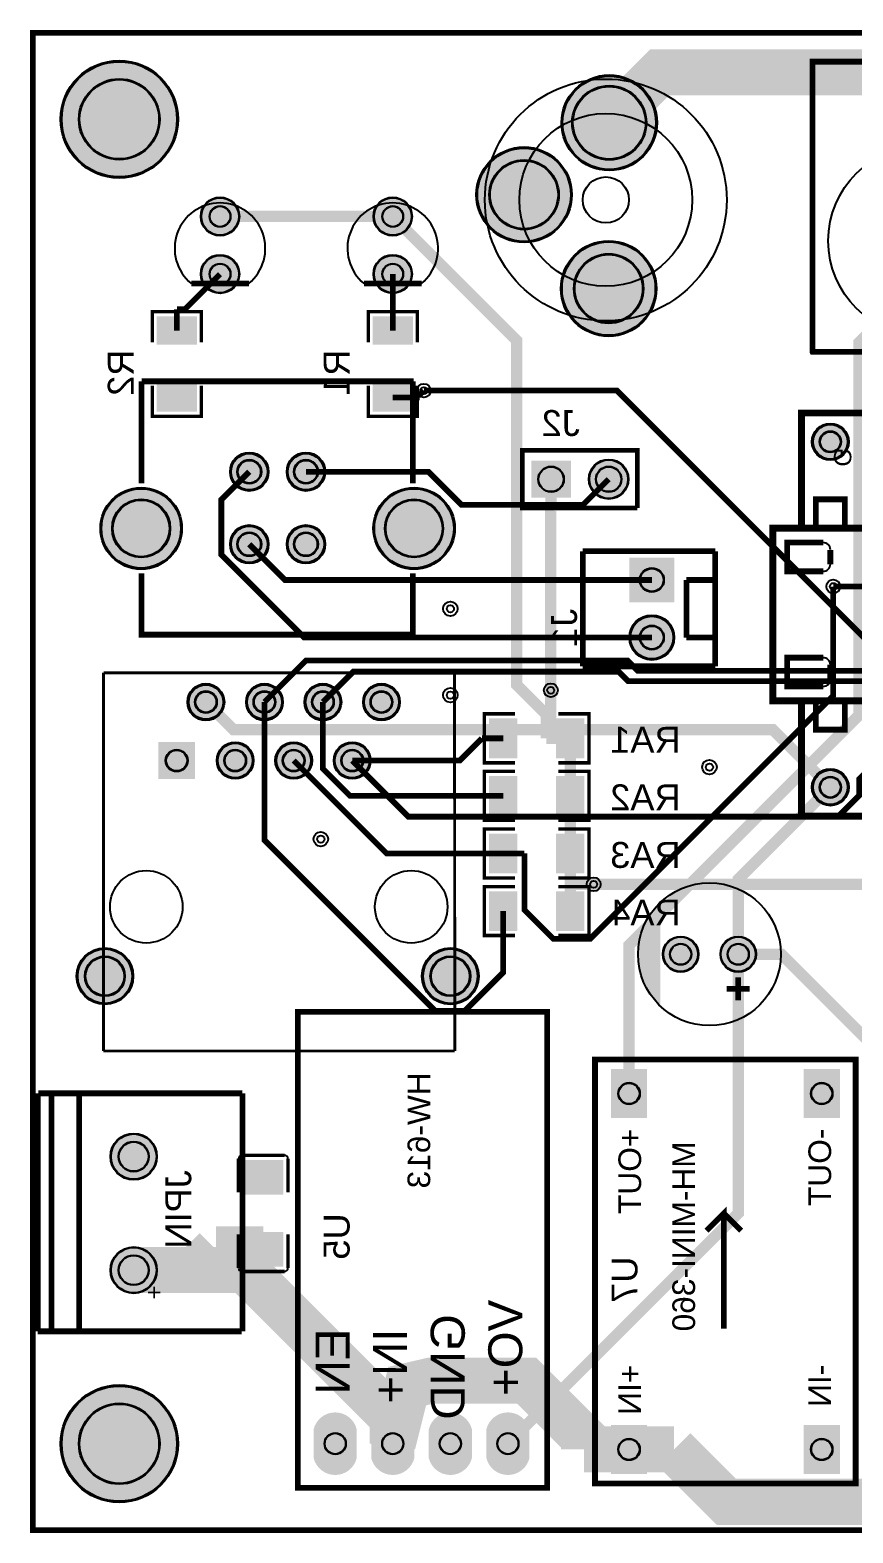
# Model space of a CAD drawing. Extents: x -330 to 3747, y -3055 to -445.
# Drawn here: x -330 to 1099, y -3055 to -445 of the extents above; entities that cross this region are included whole.
import ezdxf

# ---------------------------------------------------------------- set-up
doc = ezdxf.new("R2010")
doc.units = 9
for name, color, linetype, true_color in [('BoardOutline', 7, 'Continuous', 0xff00ff), ('BottomLayer', 7, 'Continuous', 0x0000ff), ('BottomPasterLayer', 7, 'Continuous', 0x800000), ('BottomSilkLayer', 7, 'Continuous', 0x808000), ('BottomSolderLayer', 7, 'Continuous', 0xaa00ff), ('Hole', 7, 'Continuous', 0x222222), ('Multi-Layer', 7, 'Continuous', 0xc0c0c0), ('TopLayer', 7, 'Continuous', 0xff0000), ('TopPasterLayer', 7, 'Continuous', 0x808080), ('TopSilkLayer', 7, 'Continuous', 0xffff00), ('TopSolderLayer', 7, 'Continuous', 0x800080)]:
    doc.layers.add(name, color=color, linetype=linetype, true_color=true_color)
doc.styles.get("Standard").update_dxf_attribs({"font": 'arial.ttf'})

msp = doc.modelspace()

# ---------------------------------------------------------------- hatches: boundary and pattern name
at = {"layer": 'BottomLayer'}
for points in [[(-41.51600000000326, -990.5509999999995), (-108.48399999999674, -990.5509999999995), (-108.48399999999674, -943.0110000000022), (-41.51600000000326, -943.0110000000022)], [(333.48399999999674, -990.5509999999995), (266.51600000000326, -990.5509999999995), (266.51600000000326, -943.0110000000022), (333.48399999999674, -943.0110000000022)], [(-41.51600000000326, -1059.4490000000005), (-108.48399999999674, -1059.4490000000005), (-108.48399999999674, -1106.9889999999978), (-41.51600000000326, -1106.9889999999978)], [(333.48399999999674, -1059.4490000000005), (266.51600000000326, -1059.4490000000005), (266.51600000000326, -1106.9889999999978), (333.48399999999674, -1106.9889999999978)], [(515.5509999999995, -1641.5160000000033), (515.5509999999995, -1708.4839999999967), (468.0109999999986, -1708.4839999999967), (468.0109999999986, -1641.5160000000033)], [(584.4490000000005, -1641.5160000000033), (584.4490000000005, -1708.4839999999967), (631.9890000000014, -1708.4839999999967), (631.9890000000014, -1641.5160000000033)], [(515.5509999999995, -1741.5160000000033), (515.5509999999995, -1808.4839999999967), (468.0109999999986, -1808.4839999999967), (468.0109999999986, -1741.5160000000033)], [(584.4490000000005, -1741.5160000000033), (584.4490000000005, -1808.4839999999967), (631.9890000000014, -1808.4839999999967), (631.9890000000014, -1741.5160000000033)], [(515.5509999999995, -1841.5160000000033), (515.5509999999995, -1908.4839999999967), (468.0109999999986, -1908.4839999999967), (468.0109999999986, -1841.5160000000033)], [(584.4490000000005, -1841.5160000000033), (584.4490000000005, -1908.4839999999967), (631.9890000000014, -1908.4839999999967), (631.9890000000014, -1841.5160000000033)], [(515.5509999999995, -1941.5160000000033), (515.5509999999995, -2008.4839999999967), (468.0109999999986, -2008.4839999999967), (468.0109999999986, -1941.5160000000033)], [(584.4490000000005, -1941.5160000000033), (584.4490000000005, -2008.4839999999967), (631.9890000000014, -2008.4839999999967), (631.9890000000014, -1941.5160000000033)]]:
    msp.add_hatch(color=256, dxfattribs=at).paths.add_polyline_path(points)
at = {"layer": 'BottomPasterLayer'}
for points in [[(-45.45300000000134, -990.5509999999995), (-59.677999999999884, -990.5509999999995), (-63.61499999999796, -986.6140000000014), (-63.61499999999796, -978.3239999999969), (-67.55200000000332, -974.3870000000024), (-82.44799999999668, -974.3870000000024), (-86.38500000000204, -978.3239999999969), (-86.38500000000204, -986.6140000000014), (-90.32200000000012, -990.5509999999995), (-104.54699999999866, -990.5509999999995), (-108.48399999999674, -986.6140000000014), (-108.48399999999674, -946.948000000004), (-104.54699999999866, -943.0110000000022), (-45.45300000000134, -943.0110000000022), (-41.51600000000326, -946.948000000004), (-41.51600000000326, -986.6140000000014)], [(329.54699999999866, -990.5509999999995), (315.3220000000001, -990.5509999999995), (311.38500000000204, -986.6140000000014), (311.38500000000204, -978.3239999999969), (307.4479999999967, -974.3870000000024), (292.5520000000033, -974.3870000000024), (288.61499999999796, -978.3239999999969), (288.61499999999796, -986.6140000000014), (284.6779999999999, -990.5509999999995), (270.45300000000134, -990.5509999999995), (266.51600000000326, -986.6140000000014), (266.51600000000326, -946.948000000004), (270.45300000000134, -943.0110000000022), (329.54699999999866, -943.0110000000022), (333.48399999999674, -946.948000000004), (333.48399999999674, -986.6140000000014)], [(-45.45300000000134, -1059.4490000000005), (-59.677999999999884, -1059.4490000000005), (-63.61499999999796, -1063.3859999999986), (-63.61499999999796, -1071.6760000000031), (-67.55200000000332, -1075.6129999999976), (-82.44799999999668, -1075.6129999999976), (-86.38500000000204, -1071.6760000000031), (-86.38500000000204, -1063.3859999999986), (-90.32200000000012, -1059.4490000000005), (-104.54699999999866, -1059.4490000000005), (-108.48399999999674, -1063.3859999999986), (-108.48399999999674, -1103.051999999996), (-104.54699999999866, -1106.9889999999978), (-45.45300000000134, -1106.9889999999978), (-41.51600000000326, -1103.051999999996), (-41.51600000000326, -1063.3859999999986)], [(329.54699999999866, -1059.4490000000005), (315.3220000000001, -1059.4490000000005), (311.38500000000204, -1063.3859999999986), (311.38500000000204, -1071.6760000000031), (307.4479999999967, -1075.6129999999976), (292.5520000000033, -1075.6129999999976), (288.61499999999796, -1071.6760000000031), (288.61499999999796, -1063.3859999999986), (284.6779999999999, -1059.4490000000005), (270.45300000000134, -1059.4490000000005), (266.51600000000326, -1063.3859999999986), (266.51600000000326, -1103.051999999996), (270.45300000000134, -1106.9889999999978), (329.54699999999866, -1106.9889999999978), (333.48399999999674, -1103.051999999996), (333.48399999999674, -1063.3859999999986)], [(515.5509999999995, -1645.4530000000013), (515.5509999999995, -1659.6779999999999), (511.6140000000014, -1663.614999999998), (503.3240000000005, -1663.614999999998), (499.38700000000244, -1667.5519999999997), (499.38700000000244, -1682.4480000000003), (503.3240000000005, -1686.385000000002), (511.6140000000014, -1686.385000000002), (515.5509999999995, -1690.3220000000001), (515.5509999999995, -1704.5469999999987), (511.6140000000014, -1708.4839999999967), (471.94800000000396, -1708.4839999999967), (468.0109999999986, -1704.5469999999987), (468.0109999999986, -1645.4530000000013), (471.94800000000396, -1641.5160000000033), (511.6140000000014, -1641.5160000000033)], [(584.4490000000005, -1645.4530000000013), (584.4490000000005, -1659.6779999999999), (588.3859999999986, -1663.614999999998), (596.6759999999995, -1663.614999999998), (600.6129999999976, -1667.5519999999997), (600.6129999999976, -1682.4480000000003), (596.6759999999995, -1686.385000000002), (588.3859999999986, -1686.385000000002), (584.4490000000005, -1690.3220000000001), (584.4490000000005, -1704.5469999999987), (588.3859999999986, -1708.4839999999967), (628.051999999996, -1708.4839999999967), (631.9890000000014, -1704.5469999999987), (631.9890000000014, -1645.4530000000013), (628.051999999996, -1641.5160000000033), (588.3859999999986, -1641.5160000000033)], [(515.5509999999995, -1745.4530000000013), (515.5509999999995, -1759.6779999999999), (511.6140000000014, -1763.614999999998), (503.3240000000005, -1763.614999999998), (499.38700000000244, -1767.5519999999997), (499.38700000000244, -1782.4480000000003), (503.3240000000005, -1786.385000000002), (511.6140000000014, -1786.385000000002), (515.5509999999995, -1790.3220000000001), (515.5509999999995, -1804.5469999999987), (511.6140000000014, -1808.4839999999967), (471.94800000000396, -1808.4839999999967), (468.0109999999986, -1804.5469999999987), (468.0109999999986, -1745.4530000000013), (471.94800000000396, -1741.5160000000033), (511.6140000000014, -1741.5160000000033)], [(584.4490000000005, -1745.4530000000013), (584.4490000000005, -1759.6779999999999), (588.3859999999986, -1763.614999999998), (596.6759999999995, -1763.614999999998), (600.6129999999976, -1767.5519999999997), (600.6129999999976, -1782.4480000000003), (596.6759999999995, -1786.385000000002), (588.3859999999986, -1786.385000000002), (584.4490000000005, -1790.3220000000001), (584.4490000000005, -1804.5469999999987), (588.3859999999986, -1808.4839999999967), (628.051999999996, -1808.4839999999967), (631.9890000000014, -1804.5469999999987), (631.9890000000014, -1745.4530000000013), (628.051999999996, -1741.5160000000033), (588.3859999999986, -1741.5160000000033)], [(515.5509999999995, -1845.4530000000013), (515.5509999999995, -1859.6779999999999), (511.6140000000014, -1863.614999999998), (503.3240000000005, -1863.614999999998), (499.38700000000244, -1867.5519999999997), (499.38700000000244, -1882.4480000000003), (503.3240000000005, -1886.385000000002), (511.6140000000014, -1886.385000000002), (515.5509999999995, -1890.3220000000001), (515.5509999999995, -1904.5469999999987), (511.6140000000014, -1908.4839999999967), (471.94800000000396, -1908.4839999999967), (468.0109999999986, -1904.5469999999987), (468.0109999999986, -1845.4530000000013), (471.94800000000396, -1841.5160000000033), (511.6140000000014, -1841.5160000000033)], [(584.4490000000005, -1845.4530000000013), (584.4490000000005, -1859.6779999999999), (588.3859999999986, -1863.614999999998), (596.6759999999995, -1863.614999999998), (600.6129999999976, -1867.5519999999997), (600.6129999999976, -1882.4480000000003), (596.6759999999995, -1886.385000000002), (588.3859999999986, -1886.385000000002), (584.4490000000005, -1890.3220000000001), (584.4490000000005, -1904.5469999999987), (588.3859999999986, -1908.4839999999967), (628.051999999996, -1908.4839999999967), (631.9890000000014, -1904.5469999999987), (631.9890000000014, -1845.4530000000013), (628.051999999996, -1841.5160000000033), (588.3859999999986, -1841.5160000000033)], [(515.5509999999995, -1945.4530000000013), (515.5509999999995, -1959.6779999999999), (511.6140000000014, -1963.614999999998), (503.3240000000005, -1963.614999999998), (499.38700000000244, -1967.5519999999997), (499.38700000000244, -1982.4480000000003), (503.3240000000005, -1986.385000000002), (511.6140000000014, -1986.385000000002), (515.5509999999995, -1990.3220000000001), (515.5509999999995, -2004.5469999999987), (511.6140000000014, -2008.4839999999967), (471.94800000000396, -2008.4839999999967), (468.0109999999986, -2004.5469999999987), (468.0109999999986, -1945.4530000000013), (471.94800000000396, -1941.5160000000033), (511.6140000000014, -1941.5160000000033)], [(584.4490000000005, -1945.4530000000013), (584.4490000000005, -1959.6779999999999), (588.3859999999986, -1963.614999999998), (596.6759999999995, -1963.614999999998), (600.6129999999976, -1967.5519999999997), (600.6129999999976, -1982.4480000000003), (596.6759999999995, -1986.385000000002), (588.3859999999986, -1986.385000000002), (584.4490000000005, -1990.3220000000001), (584.4490000000005, -2004.5469999999987), (588.3859999999986, -2008.4839999999967), (628.051999999996, -2008.4839999999967), (631.9890000000014, -2004.5469999999987), (631.9890000000014, -1945.4530000000013), (628.051999999996, -1941.5160000000033), (588.3859999999986, -1941.5160000000033)]]:
    msp.add_hatch(color=256, dxfattribs=at).paths.add_polyline_path(points)
at = {"layer": 'BottomSolderLayer'}
for points in [[(-277, -600, 1), (-73, -600, 1)], [(593, -606, 1), (759, -606, 1)], [(445, -731, 1), (611, -731, 1)], [(-33.5, -768.75, 1), (33.5, -768.75, 1)], [(266.5, -768.75, 1), (333.5, -768.75, 1)], [(592, -894, 1), (758, -894, 1)], [(-33.5, -868.75, 1), (33.5, -868.75, 1)], [(266.5, -868.75, 1), (333.5, -868.75, 1)], [(-40.10733361379971, -991.2609105556294), (-109.89266638620029, -991.2609105556294), (-109.89266638620029, -942.3011491735015), (-40.10733361379971, -942.3011491735015)], [(334.8926663862003, -991.2609105556294), (265.1073336137997, -991.2609105556294), (265.1073336137997, -942.3011491735015), (334.8926663862003, -942.3011491735015)], [(-40.10733361379971, -1058.7390894443706), (-109.89266638620029, -1058.7390894443706), (-109.89266638620029, -1107.6988508264985), (-40.10733361379971, -1107.6988508264985)], [(334.8926663862003, -1058.7390894443706), (265.1073336137997, -1058.7390894443706), (265.1073336137997, -1107.6988508264985), (334.8926663862003, -1107.6988508264985)], [(1028, -1160, 1), (1092, -1160, 1)], [(17.294000000000878, -1212.010000000002, 1), (84.28600000000087, -1212.010000000002, 1)], [(115.71399999999913, -1212.010000000002, 1), (182.7059999999991, -1212.010000000002, 1)], [(540.5360149412081, -1257), (609.4650149412046, -1257), (609.4650149412046, -1193), (540.5360149412081, -1193)], [(640.5355, -1225, 1), (709.4645, -1225, 1)], [(-207.90750000000205, -1310.4399999999987, 1), (-66.11250000000203, -1310.4399999999987, 1)], [(266.112500000002, -1310.4399999999987, 1), (407.9075000000021, -1310.4399999999987, 1)], [(17.294000000000878, -1337.989999999998, 1), (84.28600000000087, -1337.989999999998, 1)], [(115.71399999999913, -1337.989999999998, 1), (182.7059999999991, -1337.989999999998, 1)], [(711, -1361.0000000000036), (711, -1438.9999999999964), (789, -1438.9999999999964), (789, -1361.0000000000036)], [(711, -1500, 1), (789, -1500, 1)], [(-56.5, -1612, 1), (7.5, -1612, 1)], [(45.099999999998545, -1612, 1), (109.09999999999854, -1612, 1)], [(146.6999999999971, -1612, 1), (210.6999999999971, -1612, 1)], [(248.3000000000029, -1612, 1), (312.3000000000029, -1612, 1)], [(516.5510420698338, -1640.5160149322837), (516.5510420698338, -1709.4839850677163), (467.0110420698402, -1709.4839850677163), (467.0110420698402, -1640.5160149322837)], [(583.4489579301662, -1640.5160149322837), (583.4489579301662, -1709.4839850677163), (632.9889579301598, -1709.4839850677163), (632.9889579301598, -1640.5160149322837)], [(-107.30000000000291, -1681.6000000000022), (-43.30000000000291, -1681.6000000000022), (-43.30000000000291, -1745.5999999999985), (-107.30000000000291, -1745.5999999999985)], [(-5.69999999999709, -1713.6000000000022, 1), (58.30000000000291, -1713.6000000000022, 1)], [(95.90000000000146, -1713.6000000000022, 1), (159.90000000000146, -1713.6000000000022, 1)], [(197.5, -1713.6000000000022, 1), (261.5, -1713.6000000000022, 1)], [(516.5510420698338, -1740.5160149322837), (516.5510420698338, -1809.4839850677163), (467.0110420698402, -1809.4839850677163), (467.0110420698402, -1740.5160149322837)], [(583.4489579301662, -1740.5160149322837), (583.4489579301662, -1809.4839850677163), (632.9889579301598, -1809.4839850677163), (632.9889579301598, -1740.5160149322837)], [(1028, -1760, 1), (1092, -1760, 1)], [(516.5510420698338, -1840.5160149322837), (516.5510420698338, -1909.4839850677163), (467.0110420698402, -1909.4839850677163), (467.0110420698402, -1840.5160149322837)], [(583.4489579301662, -1840.5160149322837), (583.4489579301662, -1909.4839850677163), (632.9889579301598, -1909.4839850677163), (632.9889579301598, -1840.5160149322837)], [(516.5510420698338, -1940.5160149322837), (516.5510420698338, -2009.4839850677163), (467.0110420698402, -2009.4839850677163), (467.0110420698402, -1940.5160149322837)], [(583.4489579301662, -1940.5160149322837), (583.4489579301662, -2009.4839850677163), (632.9889579301598, -2009.4839850677163), (632.9889579301598, -1940.5160149322837)], [(769, -2050, 1), (831, -2050, 1)], [(869, -2050, 1), (931, -2050, 1)], [(-249.245, -2088.0999999999985, 1), (-150.755, -2088.0999999999985, 1)], [(350.755, -2088.0999999999985, 1), (449.245, -2088.0999999999985, 1)], [(678.8542000000016, -2249.224400000003), (678.8542000000016, -2334.557733333335), (741.8542000000016, -2334.557733333335), (741.8542000000016, -2249.224400000003)], [(1013.5, -2249.223333333328), (1013.5, -2334.5566666666673), (1076.5, -2334.5566666666673), (1076.5, -2249.223333333328)], [(-190.37, -2401.399999999998, 1), (-109.63, -2401.399999999998, 1)], [(-190.37, -2598.600000000002, 1), (-109.63, -2598.600000000002, 1)], [(-277, -2900, 1), (-73, -2900, 1)], [(237.433, -2924.9553333333315, -0.7853981633974483), (162.567, -2924.9553333333315), (162.567, -2875.0446666666685, -0.7853981633974483), (237.433, -2875.0446666666685)], [(337.433, -2924.9553333333315, -0.7853981633974483), (262.567, -2924.9553333333315), (262.567, -2875.0446666666685, -0.7853981633974483), (337.433, -2875.0446666666685)], [(437.433, -2924.9553333333315, -0.7853981633974483), (362.567, -2924.9553333333315), (362.567, -2875.0446666666685, -0.7853981633974483), (437.433, -2875.0446666666685)], [(537.433, -2924.9553333333315, -0.7853981633974483), (462.567, -2924.9553333333315), (462.567, -2875.0446666666685, -0.7853981633974483), (537.433, -2875.0446666666685)], [(678.8542000000016, -2867.3333333333285), (678.8542000000016, -2952.6666666666715), (741.8542000000016, -2952.6666666666715), (741.8542000000016, -2867.3333333333285)], [(1013.5, -2867.3333333333285), (1013.5, -2952.6666666666715), (1076.5, -2952.6666666666715), (1076.5, -2867.3333333333285)]]:
    msp.add_hatch(color=256, dxfattribs=at).paths.add_polyline_path(points)
at = {"layer": 'Multi-Layer'}
for points in [[(595, -606, 1), (757, -606, 1)], [(447, -731, 1), (609, -731, 1)], [(-32.5, -768.75, 1), (32.5, -768.75, 1)], [(267.5, -768.75, 1), (332.5, -768.75, 1)], [(594, -894, 1), (756, -894, 1)], [(-32.5, -868.75, 1), (32.5, -868.75, 1)], [(267.5, -868.75, 1), (332.5, -868.75, 1)], [(1030, -1160, 1), (1090, -1160, 1)], [(19.294000000000874, -1212.010000000002, 1), (82.28600000000087, -1212.010000000002, 1)], [(117.71399999999913, -1212.010000000002, 1), (180.70599999999914, -1212.010000000002, 1)], [(541.5360000000001, -1256), (608.4650000000038, -1256), (608.4650000000038, -1194), (541.5360000000001, -1194)], [(641.5355, -1225, 1), (708.4645, -1225, 1)], [(-205.90750000000205, -1310.4399999999987, 1), (-68.11250000000203, -1310.4399999999987, 1)], [(268.112500000002, -1310.4399999999987, 1), (405.9075000000021, -1310.4399999999987, 1)], [(19.294000000000874, -1337.989999999998, 1), (82.28600000000087, -1337.989999999998, 1)], [(117.71399999999913, -1337.989999999998, 1), (180.70599999999914, -1337.989999999998, 1)], [(713, -1363), (713, -1437), (787, -1437), (787, -1363)], [(713, -1500, 1), (787, -1500, 1)], [(-54.5, -1612, 1), (5.5, -1612, 1)], [(47.099999999998545, -1612, 1), (107.09999999999854, -1612, 1)], [(148.6999999999971, -1612, 1), (208.6999999999971, -1612, 1)], [(250.3000000000029, -1612, 1), (310.3000000000029, -1612, 1)], [(-105.30000000000291, -1683.6000000000022), (-45.30000000000291, -1683.6000000000022), (-45.30000000000291, -1743.6000000000022), (-105.30000000000291, -1743.6000000000022)], [(-3.6999999999970896, -1713.6000000000022, 1), (56.30000000000291, -1713.6000000000022, 1)], [(97.90000000000146, -1713.6000000000022, 1), (157.90000000000146, -1713.6000000000022, 1)], [(199.5, -1713.6000000000022, 1), (259.5, -1713.6000000000022, 1)], [(1030, -1760, 1), (1090, -1760, 1)], [(770, -2050, 1), (830, -2050, 1)], [(870, -2050, 1), (930, -2050, 1)], [(-247.245, -2088.0999999999985, 1), (-152.755, -2088.0999999999985, 1)], [(352.755, -2088.0999999999985, 1), (447.245, -2088.0999999999985, 1)], [(680.3539999999994, -2251.8909999999996), (680.3539999999994, -2331.8909999999996), (740.3539999999994, -2331.8909999999996), (740.3539999999994, -2251.8909999999996)], [(1015, -2251.8899999999994), (1015, -2331.8899999999994), (1075, -2331.8899999999994), (1075, -2251.8899999999994)], [(-189.37, -2401.399999999998, 1), (-110.63, -2401.399999999998, 1)], [(-189.37, -2598.600000000002, 1), (-110.63, -2598.600000000002, 1)], [(235.433, -2923.622000000003, -0.7853981633974483), (164.567, -2923.622000000003), (164.567, -2876.377999999997, -0.7853981633974483), (235.433, -2876.377999999997)], [(335.433, -2923.622000000003, -0.7853981633974483), (264.567, -2923.622000000003), (264.567, -2876.377999999997, -0.7853981633974483), (335.433, -2876.377999999997)], [(435.433, -2923.622000000003, -0.7853981633974483), (364.567, -2923.622000000003), (364.567, -2876.377999999997, -0.7853981633974483), (435.433, -2876.377999999997)], [(535.433, -2923.622000000003, -0.7853981633974483), (464.567, -2923.622000000003), (464.567, -2876.377999999997, -0.7853981633974483), (535.433, -2876.377999999997)], [(680.3539999999994, -2870), (680.3539999999994, -2950), (740.3539999999994, -2950), (740.3539999999994, -2870)], [(1015, -2870), (1015, -2950), (1075, -2950), (1075, -2870)]]:
    msp.add_hatch(color=256, dxfattribs=at).paths.add_polyline_path(points)
at = {"layer": 'TopLayer'}
for points in [[(109.01600000000326, -2466.535), (40.98399999999674, -2466.535), (40.98399999999674, -2408.071), (109.01600000000326, -2408.071)], [(109.01600000000326, -2533.465), (40.98399999999674, -2533.465), (40.98399999999674, -2591.929), (109.01600000000326, -2591.929)]]:
    msp.add_hatch(color=256, dxfattribs=at).paths.add_polyline_path(points)
at = {"layer": 'TopPasterLayer'}
for points in [[(105.0789999999979, -2466.535), (90.50200000000041, -2466.535), (86.56500000000233, -2462.597999999998), (86.56500000000233, -2450.594000000001), (82.62799999999697, -2446.6569999999992), (67.37200000000303, -2446.6569999999992), (63.43499999999767, -2450.594000000001), (63.43499999999767, -2462.597999999998), (59.49799999999959, -2466.535), (44.921000000002095, -2466.535), (40.98399999999674, -2462.597999999998), (40.98399999999674, -2412.0080000000016), (44.921000000002095, -2408.071), (105.0789999999979, -2408.071), (109.01600000000326, -2412.0080000000016), (109.01600000000326, -2462.597999999998)], [(105.0789999999979, -2533.465), (90.50200000000041, -2533.465), (86.56500000000233, -2537.402000000002), (86.56500000000233, -2549.405999999999), (82.62799999999697, -2553.3430000000008), (67.37200000000303, -2553.3430000000008), (63.43499999999767, -2549.405999999999), (63.43499999999767, -2537.402000000002), (59.49799999999959, -2533.465), (44.921000000002095, -2533.465), (40.98399999999674, -2537.402000000002), (40.98399999999674, -2587.9919999999984), (44.921000000002095, -2591.929), (105.0789999999979, -2591.929), (109.01600000000326, -2587.9919999999984), (109.01600000000326, -2537.402000000002)]]:
    msp.add_hatch(color=256, dxfattribs=at).paths.add_polyline_path(points)
at = {"layer": 'TopSilkLayer'}
msp.add_hatch(color=256, dxfattribs=at).paths.add_polyline_path([(765, -2140), (762.7108443344041, -2137.879303426227), (760.4770208722912, -2135.7003999498156), (758.3000091878203, -2133.4647327686253), (756.1812512258184, -2131.1737826779863), (754.1221503467241, -2128.829067089893), (752.1240703970761, -2126.432139027933), (750.1883348061892, -2123.9845860986716), (748.3162257095391, -2121.4880294400755), (746.5089830995639, -2118.944122647743), (744.7678040043611, -2116.35455067968), (743.0938416948047, -2113.721028740234), (741.4882049207154, -2111.045301144037), (739.9519571764467, -2108.329140160662), (738.4861159965003, -2105.5743448407666), (737.091652281546, -2102.7827398244626), (735.7694896553512, -2099.9561741328034), (734.5205038530403, -2097.0965199430466), (733.3455221409968, -2094.2056713486527), (732.2453227689693, -2091.285543104692), (731.2206344546066, -2088.338069359641), (730.272135900741, -2085.365202374276), (729.4004553458799, -2082.368911228601), (728.6061701481085, -2079.3511805176277), (727.8898064026289, -2076.314009036869), (727.2518385933508, -2073.259408458449), (726.692689278585, -2070.1894019986576), (726.2127288111806, -2067.106023077882), (725.812275093187, -2064.011313973766), (725.4915933653538, -2060.9073244684987), (725.2508960313717, -2057.796110491159), (725.0903425172728, -2054.679732755958), (725.0100391657325, -2051.5602553973113), (725.0100391657325, -2048.4397446026887), (725.0903425172728, -2045.320267244042), (725.2508960313717, -2042.2038895088408), (725.4915933653538, -2039.0926755315013), (725.812275093187, -2035.9886860262413), (726.2127288111806, -2032.8939769221179), (726.692689278585, -2029.810598001346), (727.2518385933508, -2026.740591541551), (727.8898064026289, -2023.6859909631312), (728.6061701481085, -2020.6488194823723), (729.4004553458799, -2017.631088771399), (730.272135900741, -2014.6347976257275), (731.2206344546066, -2011.661930640359), (732.2453227689693, -2008.714456895308), (733.3455221409968, -2005.794328651351), (734.5205038530403, -2002.9034800569534), (735.7694896553512, -2000.0438258671966), (737.091652281546, -1997.2172601755374), (738.4861159965003, -1994.4256551592407), (739.9519571764467, -1991.670859839338), (741.4882049207154, -1988.9546988559632), (743.0938416948047, -1986.278971259766), (744.7678040043611, -1983.64544932032), (746.5089830995639, -1981.055877352257), (748.3162257095391, -1978.5119705599245), (750.1883348061892, -1976.0154139013284), (752.1240703970761, -1973.5678609720671), (754.1221503467241, -1971.1709329101068), (756.1812512258184, -1968.8262173220137), (758.3000091878203, -1966.5352672313747), (760.4770208722912, -1964.2996000501844), (762.7108443344041, -1962.1206965737729), (765, -1960)])
at = {"layer": 'TopSolderLayer'}
for points in [[(-277, -600, 1), (-73, -600, 1)], [(593, -606, 1), (759, -606, 1)], [(445, -731, 1), (611, -731, 1)], [(-33.5, -768.75, 1), (33.5, -768.75, 1)], [(266.5, -768.75, 1), (333.5, -768.75, 1)], [(592, -894, 1), (758, -894, 1)], [(-33.5, -868.75, 1), (33.5, -868.75, 1)], [(266.5, -868.75, 1), (333.5, -868.75, 1)], [(1028, -1160, 1), (1092, -1160, 1)], [(17.294000000000878, -1212.010000000002, 1), (84.28600000000087, -1212.010000000002, 1)], [(115.71399999999913, -1212.010000000002, 1), (182.7059999999991, -1212.010000000002, 1)], [(540.5360149412081, -1257), (609.4650149412046, -1257), (609.4650149412046, -1193), (540.5360149412081, -1193)], [(640.5355, -1225, 1), (709.4645, -1225, 1)], [(-207.90750000000205, -1310.4399999999987, 1), (-66.11250000000203, -1310.4399999999987, 1)], [(266.112500000002, -1310.4399999999987, 1), (407.9075000000021, -1310.4399999999987, 1)], [(17.294000000000878, -1337.989999999998, 1), (84.28600000000087, -1337.989999999998, 1)], [(115.71399999999913, -1337.989999999998, 1), (182.7059999999991, -1337.989999999998, 1)], [(711, -1361.0000000000036), (711, -1438.9999999999964), (789, -1438.9999999999964), (789, -1361.0000000000036)], [(711, -1500, 1), (789, -1500, 1)], [(-56.5, -1612, 1), (7.5, -1612, 1)], [(45.099999999998545, -1612, 1), (109.09999999999854, -1612, 1)], [(146.6999999999971, -1612, 1), (210.6999999999971, -1612, 1)], [(248.3000000000029, -1612, 1), (312.3000000000029, -1612, 1)], [(-107.30000000000291, -1681.6000000000022), (-43.30000000000291, -1681.6000000000022), (-43.30000000000291, -1745.5999999999985), (-107.30000000000291, -1745.5999999999985)], [(-5.69999999999709, -1713.6000000000022, 1), (58.30000000000291, -1713.6000000000022, 1)], [(95.90000000000146, -1713.6000000000022, 1), (159.90000000000146, -1713.6000000000022, 1)], [(197.5, -1713.6000000000022, 1), (261.5, -1713.6000000000022, 1)], [(1028, -1760, 1), (1092, -1760, 1)], [(769, -2050, 1), (831, -2050, 1)], [(869, -2050, 1), (931, -2050, 1)], [(-249.245, -2088.0999999999985, 1), (-150.755, -2088.0999999999985, 1)], [(350.755, -2088.0999999999985, 1), (449.245, -2088.0999999999985, 1)], [(678.8542000000016, -2249.224400000003), (678.8542000000016, -2334.557733333335), (741.8542000000016, -2334.557733333335), (741.8542000000016, -2249.224400000003)], [(1013.5, -2249.223333333328), (1013.5, -2334.5566666666673), (1076.5, -2334.5566666666673), (1076.5, -2249.223333333328)], [(-190.37, -2401.399999999998, 1), (-109.63, -2401.399999999998, 1)], [(110.17963636363856, -2467.3944611280167), (39.820363636361435, -2467.3944611280167), (39.820363636361435, -2407.2117152621613), (110.17963636363856, -2407.2117152621613)], [(110.17963636363856, -2532.6055388719833), (39.820363636361435, -2532.6055388719833), (39.820363636361435, -2592.7882847378387), (110.17963636363856, -2592.7882847378387)], [(-190.37, -2598.600000000002, 1), (-109.63, -2598.600000000002, 1)], [(-277, -2900, 1), (-73, -2900, 1)], [(237.433, -2924.9553333333315, -0.7853981633974483), (162.567, -2924.9553333333315), (162.567, -2875.0446666666685, -0.7853981633974483), (237.433, -2875.0446666666685)], [(337.433, -2924.9553333333315, -0.7853981633974483), (262.567, -2924.9553333333315), (262.567, -2875.0446666666685, -0.7853981633974483), (337.433, -2875.0446666666685)], [(437.433, -2924.9553333333315, -0.7853981633974483), (362.567, -2924.9553333333315), (362.567, -2875.0446666666685, -0.7853981633974483), (437.433, -2875.0446666666685)], [(537.433, -2924.9553333333315, -0.7853981633974483), (462.567, -2924.9553333333315), (462.567, -2875.0446666666685, -0.7853981633974483), (537.433, -2875.0446666666685)], [(678.8542000000016, -2867.3333333333285), (678.8542000000016, -2952.6666666666715), (741.8542000000016, -2952.6666666666715), (741.8542000000016, -2867.3333333333285)], [(1013.5, -2867.3333333333285), (1013.5, -2952.6666666666715), (1076.5, -2952.6666666666715), (1076.5, -2867.3333333333285)]]:
    msp.add_hatch(color=256, dxfattribs=at).paths.add_polyline_path(points)

# ---------------------------------------------------------------- linework, layer by layer
at = {"layer": 'BoardOutline', "const_width": 10}
for points in [[(-275, -3050), (-325, -3050), (-325, -450), (-275, -450), (3675, -450), (3675, -3050)], [(3675, -3050), (-300, -3050)]]:
    msp.add_lwpolyline(points, dxfattribs=at)
at = {"layer": 'BottomLayer'}
for points, const_width in [([(300, -768.75), (515.3300000000017, -984.0799999999981), (515.3300000000017, -1582.109999999997), (566.5999999999985, -1633.380000000001), (566.5999999999985, -1675)], 19.685), ([(0, -868.75), (-61.19000000000233, -929.9400000000023), (-75, -929.9400000000023)], 10), ([(300, -868.75), (300, -966.7799999999988)], 10), ([(-75, -966.7799999999988), (-75, -929.9400000000023)], 10), ([(1164.6299999999974, -933.0600000000013), (1110, -987.6899999999987), (1110, -1634.7200000000012), (710.3499999999985, -2034.369999999999), (710.3499999999985, -2291.8899999999994)], 19.685), ([(353.9599999999991, -1071.1399999999994), (346.5500000000029, -1078.5499999999993), (346.5500000000029, -1083.2200000000012)], 10), ([(300, -1083.2200000000012), (346.5500000000029, -1083.2200000000012)], 10), ([(575, -1225), (575, -1273.8500000000022)], 19.685), ([(575, -1273.8500000000022), (574.4500000000044, -1274.4000000000015), (574.4500000000044, -1591.5400000000009)], 19.685), ([(528.6200000000026, -1875), (528.6200000000026, -1972.9199999999983), (579.0500000000029, -2023.3499999999985), (642.6699999999983, -2023.3499999999985), (1065.1000000000058, -1600.920000000002), (1065.1000000000058, -1411.3799999999974)], 10), ([(77.09999999999854, -1612), (77.09999999999854, -1851.6600000000035), (373.8600000000006, -2148.420000000002), (425, -2148.420000000002), (491.77999999999884, -2081.640000000003), (491.77999999999884, -1975)], 10), ([(178.6999999999971, -1612), (178.6999999999971, -1727.9500000000007), (225.75, -1775), (491.77999999999884, -1775)], 10), ([(229.5, -1713.6000000000022), (416.3399999999965, -1713.6000000000022), (454.9400000000023, -1675)], 10), ([(491.77999999999884, -1675), (454.9400000000023, -1675)], 10), ([(608.2200000000012, -1675), (566.5999999999985, -1675)], 19.685), ([(608.2200000000012, -1775), (608.2200000000012, -1675)], 19.685), ([(127.90000000000146, -1713.6000000000022), (289.29999999999563, -1875), (491.77999999999884, -1875)], 10), ([(608.2200000000012, -1875), (608.2200000000012, -1775)], 19.685), ([(900, -2050), (900, -1920), (1060, -1760)], 19.685), ([(491.77999999999884, -1875), (528.6200000000026, -1875)], 10), ([(608.2200000000012, -1928.5499999999993), (608.2200000000012, -1875)], 19.685), ([(608.2200000000012, -1975), (608.2200000000012, -1928.5499999999993)], 19.685), ([(608.2200000000012, -1928.5499999999993), (648.9199999999983, -1928.5499999999993)], 19.685), ([(500, -2900), (900, -2500), (900, -2050)], 19.685), ([(-150, -2598.6009999999987), (43.79899999999907, -2598.6009999999987), (300, -2854.801999999996), (300, -2900)], 79.92099999999999)]:
    msp.add_lwpolyline(points, dxfattribs=dict(at, const_width=const_width))
at = {"layer": 'BottomSilkLayer'}
for points, const_width in [([(-32.51600000000326, -987.5509999999995), (-32.51600000000326, -934.0109999999986), (-117.48399999999674, -934.0109999999986), (-117.48399999999674, -987.5509999999995)], 6), ([(342.48399999999674, -987.5509999999995), (342.48399999999674, -934.0109999999986), (257.51600000000326, -934.0109999999986), (257.51600000000326, -987.5509999999995)], 6), ([(-32.51600000000326, -1062.4490000000005), (-32.51600000000326, -1115.9890000000014), (-117.48399999999674, -1115.9890000000014), (-117.48399999999674, -1062.4490000000005)], 6), ([(342.48399999999674, -1062.4490000000005), (342.48399999999674, -1115.9890000000014), (257.51600000000326, -1115.9890000000014), (257.51600000000326, -1062.4490000000005)], 6), ([(2415, -1111), (1010, -1110), (1010, -1310), (960, -1310), (960, -1610), (1010, -1610)], 11.999976), ([(725, -1275), (725, -1175), (525, -1175), (525, -1275), (600, -1275)], 8), ([(725, -1275), (600, -1275)], 7.9921), ([(1035, -1310), (1035, -1260), (1085, -1260), (1085, -1310)], 10), ([(1010, -1310), (1035, -1310), (1085, -1310), (1160, -1310)], 11.999976), ([(1048, -1385), (985, -1385), (985, -1335), (1048, -1335)], 10), ([(630, -1350), (860, -1350)], 10), ([(630, -1550), (630, -1350)], 10), ([(860, -1550), (860, -1350)], 10), ([(1060, -1348), (1060, -1373)], 10), ([(860, -1400), (810, -1400)], 10), ([(810, -1400), (810, -1500)], 10), ([(810, -1500), (860, -1500)], 10), ([(1048, -1535), (985, -1535), (985, -1585), (1048, -1585)], 10), ([(630, -1550), (860, -1550)], 10), ([(1060, -1572), (1060, -1547)], 10), ([(1160, -1610), (1085, -1610), (1035, -1610), (1010, -1610), (1010, -1810), (2415, -1810)], 11.999976), ([(1035, -1610), (1035, -1660), (1085, -1660), (1085, -1610)], 10), ([(512.5509999999995, -1632.5159999999996), (459.0109999999986, -1632.5159999999996), (459.0109999999986, -1717.4840000000004), (512.5509999999995, -1717.4840000000004)], 6), ([(587.4490000000005, -1632.5159999999996), (640.9890000000014, -1632.5159999999996), (640.9890000000014, -1717.4840000000004), (587.4490000000005, -1717.4840000000004)], 6), ([(512.5509999999995, -1732.5159999999996), (459.0109999999986, -1732.5159999999996), (459.0109999999986, -1817.4840000000004), (512.5509999999995, -1817.4840000000004)], 6), ([(587.4490000000005, -1732.5159999999996), (640.9890000000014, -1732.5159999999996), (640.9890000000014, -1817.4840000000004), (587.4490000000005, -1817.4840000000004)], 6), ([(512.5509999999995, -1832.5159999999996), (459.0109999999986, -1832.5159999999996), (459.0109999999986, -1917.4840000000004), (512.5509999999995, -1917.4840000000004)], 6), ([(587.4490000000005, -1832.5159999999996), (640.9890000000014, -1832.5159999999996), (640.9890000000014, -1917.4840000000004), (587.4490000000005, -1917.4840000000004)], 6), ([(512.5509999999995, -1932.5159999999996), (459.0109999999986, -1932.5159999999996), (459.0109999999986, -2017.4840000000004), (512.5509999999995, -2017.4840000000004)], 6), ([(587.4490000000005, -1932.5159999999996), (640.9890000000014, -1932.5159999999996), (640.9890000000014, -2017.4840000000004), (587.4490000000005, -2017.4840000000004)], 6), ([(-316.5599999999977, -2291.550000000003), (-316.5599999999977, -2704.9300000000003)], 10), ([(-315.3799999999974, -2291.550000000003), (38.94999999999709, -2291.550000000003)], 10), ([(-292.9400000000023, -2291.550000000003), (-292.9400000000023, -2704.9300000000003)], 10), ([(-244.52000000000407, -2290.369999999999), (-244.52000000000407, -2703.75)], 10), ([(38.94999999999709, -2291.550000000003), (38.94999999999709, -2704.9300000000003)], 10), ([(875, -2700), (875, -2500), (845, -2530), (875, -2500), (905, -2530)], 10), ([(-316.5599999999977, -2704.9300000000003), (37.770000000004075, -2704.9300000000003)], 10)]:
    msp.add_lwpolyline(points, dxfattribs=dict(at, const_width=const_width))
at = {"layer": 'BottomSilkLayer', "const_width": 10}
for points in [[(135, -2150), (135, -2976.770000000004), (568.0699999999997, -2976.770000000004), (568.0699999999997, -2150), (135, -2150)], [(651.3000000000029, -2232.84), (651.3000000000029, -2969.0599999999977), (1104.0599999999977, -2969.0599999999977), (1104.0599999999977, -2232.84), (651.3000000000029, -2232.84)]]:
    msp.add_lwpolyline(points, close=True, dxfattribs=at)
at = {"layer": 'BottomSilkLayer'}
for centre, start, end in [((1047.5020250000307, -1347.4999749999733), 359.9998854080972, 90), ((1047.5020250000307, -1372.5000250000267), 270, 0.00011459029153797541), ((1047.5020250000307, -1547.4999749999733), 359.99988540970844, 90), ((1047.5020250000307, -1572.5000250000267), 270, 0)]:
    msp.add_arc(centre, 12.499975000000001, start, end, dxfattribs=at)
at = {"layer": 'BottomSolderLayer'}
for centre, radius in [((-175, -600), 102), ((-175.00500000000466, -600.0010000000038), 70.27596), ((676, -606), 83.00000000000001), ((676, -606), 64.55555555555556), ((528, -731), 83.00000000000001), ((528, -731), 60.4567901234568), ((0, -768.75), 33.5), ((0, -768.75), 18.26213846153846), ((300, -768.75), 33.5), ((300, -768.75), 18.26213846153846), ((675, -894), 83.00000000000001), ((675, -894), 60.4567901234568), ((0, -868.75), 33.5), ((0, -868.75), 18.26213846153846), ((300, -868.75), 33.5), ((300, -868.75), 18.26213846153846), ((1060, -1160), 32), ((1060, -1160), 18.666666666666668), ((50.79000000000087, -1212.010000000002), 33.495999999999995), ((50.786999999996624, -1212.0080000000016), 20.935), ((149.20999999999913, -1212.010000000002), 33.495999999999995), ((149.21199999999953, -1212.0080000000016), 20.935), ((675, -1225), 34.4645), ((575, -1225), 22.30107376473576), ((675, -1225), 22.30107376473576), ((-137.01000000000204, -1310.4399999999987), 70.89750000000001), ((337.01000000000204, -1310.4399999999987), 70.89750000000001), ((-137.00800000000163, -1310.4329999999973), 50.64158594288617), ((337.00800000000163, -1310.4329999999973), 50.64158594288617), ((50.79000000000087, -1337.989999999998), 33.495999999999995), ((149.20999999999913, -1337.989999999998), 33.495999999999995), ((50.786999999996624, -1337.9919999999984), 20.935), ((149.21199999999953, -1337.9919999999984), 20.935), ((750, -1400), 21.08108108108108), ((750, -1500), 38.99999999999999), ((750, -1500), 21.08108108108108), ((-24.5, -1612), 32), ((77.09999999999854, -1612), 32), ((178.6999999999971, -1612), 32), ((280.3000000000029, -1612), 32), ((-24.5, -1612), 19.2), ((77.09999999999854, -1612), 19.2), ((178.6999999999971, -1612), 19.2), ((280.3000000000029, -1612), 19.2), ((-75.30000000000291, -1713.6000000000022), 19.2), ((26.30000000000291, -1713.6000000000022), 32), ((26.30000000000291, -1713.6000000000022), 19.2), ((127.90000000000146, -1713.6000000000022), 32), ((127.90000000000146, -1713.6000000000022), 19.2), ((229.5, -1713.6000000000022), 32), ((229.5, -1713.6000000000022), 19.2), ((1060, -1760), 32), ((1060, -1760), 18.666666666666668), ((800, -2050), 31.000000000000004), ((800, -2050), 18.6), ((900, -2050), 31.000000000000004), ((900, -2050), 18.6), ((-200, -2088.0999999999985), 49.245), ((-200, -2088.0999999999985), 34.88165784739125), ((400, -2088.0999999999985), 49.245), ((400, -2088.0999999999985), 34.88165784739125), ((710.3539999999994, -2291.8899999999994), 18.900000000000002), ((1045, -2291.8899999999994), 18.900000000000002), ((-150, -2401.399999999998), 40.37), ((-150, -2401.399999999998), 26.2410127000254), ((-150, -2598.600000000002), 40.37), ((-150, -2598.600000000002), 26.2410127000254), ((-175, -2900), 102), ((-175.00500000000466, -2900.001000000004), 70.27596), ((200, -2900), 18.60960121920244), ((300, -2900), 18.60960121920244), ((400, -2900), 18.60960121920244), ((500, -2900), 18.60960121920244), ((710.3539999999994, -2910), 18.900000000000002), ((1045, -2910), 18.900000000000002)]:
    msp.add_circle(centre, radius, dxfattribs=at)
at = {"layer": 'Hole'}
for centre, radius in [((353.9599999999991, -1071.1399999999994), 6.0040000000000004), ((1065.1000000000058, -1411.3799999999974), 6.0040000000000004), ((400, -1450), 6.299), ((574.4500000000044, -1591.5400000000009), 6.0040000000000004), ((400, -1600), 6.299), ((850, -1725), 6.299), ((175, -1850), 6.299), ((648.9199999999983, -1928.5499999999993), 6.0040000000000004)]:
    msp.add_circle(centre, radius, dxfattribs=at)
at = {"layer": 'Multi-Layer'}
for centre, radius in [((-175, -600), 100), ((-175.00500000000466, -600.0010000000038), 68.898), ((676, -606), 81), ((676, -606), 63), ((528, -731), 81), ((528, -731), 59), ((0, -768.75), 32.5), ((0, -768.75), 17.717), ((300, -768.75), 32.5), ((300, -768.75), 17.717), ((675, -894), 81), ((675, -894), 59), ((0, -868.75), 32.5), ((0, -868.75), 17.717), ((300, -868.75), 32.5), ((300, -868.75), 17.717), ((353.9599999999991, -1071.1399999999994), 12.008000000000001), ((1060, -1160), 30), ((1060, -1160), 17.5), ((50.79000000000087, -1212.010000000002), 31.496), ((50.786999999996624, -1212.0080000000016), 19.685), ((149.20999999999913, -1212.010000000002), 31.496), ((149.21199999999953, -1212.0080000000016), 19.685), ((675, -1225), 33.4645), ((575, -1225), 21.654), ((675, -1225), 21.654), ((-137.01000000000204, -1310.4399999999987), 68.89750000000001), ((337.01000000000204, -1310.4399999999987), 68.89750000000001), ((-137.00800000000163, -1310.4329999999973), 49.212999999999994), ((337.00800000000163, -1310.4329999999973), 49.212999999999994), ((50.79000000000087, -1337.989999999998), 31.496), ((50.786999999996624, -1337.9919999999984), 19.685), ((149.20999999999913, -1337.989999999998), 31.496), ((149.21199999999953, -1337.9919999999984), 19.685), ((750, -1400), 20), ((1065.1000000000058, -1411.3799999999974), 12.008000000000001), ((400, -1450), 12.598), ((750, -1500), 37), ((750, -1500), 20), ((-24.5, -1612), 30), ((77.09999999999854, -1612), 30), ((178.6999999999971, -1612), 30), ((280.3000000000029, -1612), 30), ((400, -1600), 12.598), ((574.4500000000044, -1591.5400000000009), 12.008000000000001), ((-24.5, -1612), 18), ((77.09999999999854, -1612), 18), ((178.6999999999971, -1612), 18), ((280.3000000000029, -1612), 18), ((-75.30000000000291, -1713.6000000000022), 18), ((26.30000000000291, -1713.6000000000022), 30), ((26.30000000000291, -1713.6000000000022), 18), ((127.90000000000146, -1713.6000000000022), 30), ((127.90000000000146, -1713.6000000000022), 18), ((229.5, -1713.6000000000022), 30), ((229.5, -1713.6000000000022), 18), ((850, -1725), 12.598), ((1060, -1760), 30), ((1060, -1760), 17.5), ((175, -1850), 12.598), ((-128.09999999999854, -1967.6000000000022), 62.992), ((332.09999999999854, -1967.6000000000022), 62.992), ((648.9199999999983, -1928.5499999999993), 12.008000000000001), ((800, -2050), 30), ((800, -2050), 18), ((900, -2050), 30), ((900, -2050), 18), ((-200, -2088.0999999999985), 47.245), ((-200, -2088.0999999999985), 33.464999999999996), ((400, -2088.0999999999985), 47.245), ((400, -2088.0999999999985), 33.464999999999996), ((710.3539999999994, -2291.8899999999994), 18), ((1045, -2291.8899999999994), 18), ((-150, -2401.399999999998), 39.37), ((-150, -2401.399999999998), 25.591), ((-150, -2598.600000000002), 39.37), ((-150, -2598.600000000002), 25.591), ((-175, -2900), 100), ((-175.00500000000466, -2900.001000000004), 68.898), ((200, -2900), 18), ((300, -2900), 18), ((400, -2900), 18), ((500, -2900), 18), ((710.3539999999994, -2910), 18), ((1045, -2910), 18)]:
    msp.add_circle(centre, radius, dxfattribs=at)
at = {"layer": 'TopLayer'}
for points, const_width in [([(2526, -606), (2438.239999999998, -518.2400000000016), (763.760000000002, -518.2400000000016), (676, -606)], 79.92099999999999), ([(0, -768.75), (300, -768.75)], 19.685), ([(353.9599999999991, -1071.1399999999994), (689.4000000000015, -1071.1399999999994), (1150.8600000000006, -1532.6000000000022), (1710.1599999999962, -1532.6000000000022)], 10), ([(1065.1000000000058, -1411.3799999999974), (1573.75, -1411.3799999999974), (1810, -1175.1299999999974), (1810, -1149.079999999998), (1846.1499999999942, -1112.9300000000003), (2212.929999999993, -1112.9300000000003), (2260, -1160)], 10), ([(77.09999999999854, -1612), (149.1800000000003, -1539.920000000002), (707.7799999999988, -1539.920000000002), (725.5400000000009, -1557.6800000000003), (1762.3199999999997, -1557.6800000000003), (2160, -1160)], 10), ([(178.6999999999971, -1612), (231.5, -1559.2000000000007), (692.4199999999983, -1559.2000000000007), (708.989999999998, -1575.770000000004), (1944.229999999996, -1575.770000000004), (2360, -1160)], 10), ([(750, -1500), (146.26000000000204, -1500), (2.1999999999970896, -1355.9400000000023), (2.1999999999970896, -1260.5999999999985), (50.79000000000087, -1212.010000000002)], 10), ([(149.20999999999913, -1212.010000000002), (361.91999999999825, -1212.010000000002), (419.2700000000041, -1269.3600000000006), (630.6399999999994, -1269.3600000000006), (675, -1225)], 10), ([(50.79000000000087, -1337.989999999998), (112.80000000000291, -1400), (750, -1400)], 10), ([(574.4500000000044, -1591.5400000000009), (574.4500000000044, -1659.8999999999978)], 19.685), ([(-24.5, -1612), (23.400000000001455, -1659.8999999999978), (574.4500000000044, -1659.8999999999978)], 19.685), ([(2360, -1760), (2259.449999999997, -1659.4500000000007), (1196.1800000000076, -1659.4500000000007), (1110, -1745.630000000001), (1110, -1774.3600000000006), (1073.3399999999965, -1811.0199999999968), (326.91999999999825, -1811.0199999999968), (229.5, -1713.6000000000022)], 10), ([(574.4500000000044, -1659.8999999999978), (959.8999999999942, -1659.8999999999978), (1060, -1760)], 19.685), ([(1225.1599999999962, -1900), (1196.6100000000006, -1928.5499999999993), (648.9199999999983, -1928.5499999999993)], 19.685), ([(1300, -2375), (975, -2050), (900, -2050)], 19.685), ([(-150, -2598.600000000002), (-42.88999999999942, -2598.600000000002), (-6.989999999997963, -2562.7000000000007)], 79.92099999999999), ([(75, -2562.7000000000007), (-6.989999999997963, -2562.7000000000007)], 79.92099999999999), ([(632.3999999999942, -2910), (632.3999999999942, -2890.5), (532.3000000000029, -2790.5), (366, -2790.5), (325, -2800), (300, -2900)], 79.92099999999999), ([(788.3199999999997, -2910), (879.2999999999956, -3000.979999999996), (3072.439999999995, -3000.979999999996), (3198.4199999999983, -2875)], 79.92099999999999), ([(671.3700000000026, -2910), (632.3799999999974, -2910)], 79.92099999999999), ([(671.3700000000026, -2910), (710.3499999999985, -2910)], 79.92099999999999), ([(710.3499999999985, -2910), (788.3199999999997, -2910)], 79.92099999999999)]:
    msp.add_lwpolyline(points, dxfattribs=dict(at, const_width=const_width))
at = {"layer": 'TopSilkLayer', "const_width": 10}
msp.add_lwpolyline([(1028.9000000000015, -499.95100000000093), (1414.7630000000063, -499.98799999999756), (1414.7630000000063, -1003.9240000000027), (1028.936999999998, -1003.9240000000027), (1028.9000000000015, -1003.8509999999987), (1028.9000000000015, -499.95100000000093), (1032.9000000000015, -499.95100000000093), (1028.9000000000015, -499.95100000000093)], close=True, dxfattribs=at)
at = {"layer": 'TopSilkLayer'}
for points, const_width in [([(-50, -884.9499999999971), (50.30999999999767, -885.1599999999999)], 10), ([(250, -884.9499999999971), (350.3099999999977, -885.1599999999999)], 10), ([(-136.22000000000116, -1055), (-136.22000000000116, -1232.4389999999985)], 10), ([(-136.22000000000116, -1055), (336.22000000000116, -1055)], 10), ([(335, -1232.4609999999993), (335, -1055)], 10), ([(-136.22000000000116, -1388.4270000000033), (-136.22000000000116, -1495), (335, -1495), (335, -1388.4049999999988)], 10), ([(-202.3000000000029, -1561.199999999997), (-202.5199999999968, -2217.989999999998)], 5.08), ([(407.3000000000029, -1561.199999999997), (-202.3000000000029, -1561.199999999997)], 5.08), ([(407.72000000000116, -2217.989999999998), (407.3000000000029, -1561.199999999997)], 5.08), ([(900, -2130), (900, -2090)], 10), ([(920, -2110), (880, -2110)], 10), ([(-202.5199999999968, -2217.989999999998), (407.72000000000116, -2217.989999999998)], 5.1181), ([(112.01599999999598, -2399.071), (37.984000000004016, -2399.071)], 6), ([(31.984000000004016, -2405.0709999999963), (31.984000000004016, -2463.5350000000035)], 6), ([(118.01599999999598, -2463.5350000000035), (118.01599999999598, -2405.0709999999963)], 6), ([(31.984000000004016, -2594.9290000000037), (31.984000000004016, -2536.4649999999965)], 6), ([(118.01599999999598, -2536.4649999999965), (118.01599999999598, -2594.9290000000037)], 6), ([(112.01599999999598, -2600.929), (37.984000000004016, -2600.929)], 6)]:
    msp.add_lwpolyline(points, dxfattribs=dict(at, const_width=const_width))
for centre, radius in [((670, -740), 210), ((670, -740), 150), ((1221.8500000000058, -811.010000000002), 165.35), ((670, -740), 40), ((850, -2050), 124)]:
    msp.add_circle(centre, radius, dxfattribs=at)
for centre, radius, start, end in [((-0.08000000000174623, -824.0404145474604), 78.74, 309.32594833824425, 230.67405166175573), ((299.91999999999825, -824.0404145474604), 78.74, 309.32594833824425, 230.67405166175573), ((37.984000000004016, -2405.0709999999963), 6, 90, 179.99999999999136), ((112.01599999999598, -2405.0709999999963), 6, 0, 90), ((37.984000000004016, -2594.9290000000037), 6, 180.00000000000867, 270), ((112.01599999999598, -2594.9290000000037), 6, 270, 0)]:
    msp.add_arc(centre, radius, start, end, dxfattribs=at)
at = {"layer": 'TopSolderLayer'}
for centre, radius in [((-175, -600), 102), ((-175.00500000000466, -600.0010000000038), 70.27596), ((676, -606), 83.00000000000001), ((676, -606), 64.55555555555556), ((528, -731), 83.00000000000001), ((528, -731), 60.4567901234568), ((0, -768.75), 33.5), ((0, -768.75), 18.26213846153846), ((300, -768.75), 33.5), ((300, -768.75), 18.26213846153846), ((675, -894), 83.00000000000001), ((675, -894), 60.4567901234568), ((0, -868.75), 33.5), ((0, -868.75), 18.26213846153846), ((300, -868.75), 33.5), ((300, -868.75), 18.26213846153846), ((1060, -1160), 32), ((1060, -1160), 18.666666666666668), ((50.79000000000087, -1212.010000000002), 33.495999999999995), ((50.786999999996624, -1212.0080000000016), 20.935), ((149.20999999999913, -1212.010000000002), 33.495999999999995), ((149.21199999999953, -1212.0080000000016), 20.935), ((675, -1225), 34.4645), ((575, -1225), 22.30107376473576), ((675, -1225), 22.30107376473576), ((-137.01000000000204, -1310.4399999999987), 70.89750000000001), ((337.01000000000204, -1310.4399999999987), 70.89750000000001), ((-137.00800000000163, -1310.4329999999973), 50.64158594288617), ((337.00800000000163, -1310.4329999999973), 50.64158594288617), ((50.79000000000087, -1337.989999999998), 33.495999999999995), ((149.20999999999913, -1337.989999999998), 33.495999999999995), ((50.786999999996624, -1337.9919999999984), 20.935), ((149.21199999999953, -1337.9919999999984), 20.935), ((750, -1400), 21.08108108108108), ((750, -1500), 38.99999999999999), ((750, -1500), 21.08108108108108), ((-24.5, -1612), 32), ((77.09999999999854, -1612), 32), ((178.6999999999971, -1612), 32), ((280.3000000000029, -1612), 32), ((-24.5, -1612), 19.2), ((77.09999999999854, -1612), 19.2), ((178.6999999999971, -1612), 19.2), ((280.3000000000029, -1612), 19.2), ((-75.30000000000291, -1713.6000000000022), 19.2), ((26.30000000000291, -1713.6000000000022), 32), ((26.30000000000291, -1713.6000000000022), 19.2), ((127.90000000000146, -1713.6000000000022), 32), ((127.90000000000146, -1713.6000000000022), 19.2), ((229.5, -1713.6000000000022), 32), ((229.5, -1713.6000000000022), 19.2), ((1060, -1760), 32), ((1060, -1760), 18.666666666666668), ((800, -2050), 31.000000000000004), ((800, -2050), 18.6), ((900, -2050), 31.000000000000004), ((900, -2050), 18.6), ((-200, -2088.0999999999985), 49.245), ((-200, -2088.0999999999985), 34.88165784739125), ((400, -2088.0999999999985), 49.245), ((400, -2088.0999999999985), 34.88165784739125), ((710.3539999999994, -2291.8899999999994), 18.900000000000002), ((1045, -2291.8899999999994), 18.900000000000002), ((-150, -2401.399999999998), 40.37), ((-150, -2401.399999999998), 26.2410127000254), ((-150, -2598.600000000002), 40.37), ((-150, -2598.600000000002), 26.2410127000254), ((-175, -2900), 102), ((-175.00500000000466, -2900.001000000004), 70.27596), ((200, -2900), 18.60960121920244), ((300, -2900), 18.60960121920244), ((400, -2900), 18.60960121920244), ((500, -2900), 18.60960121920244), ((710.3539999999994, -2910), 18.900000000000002), ((1045, -2910), 18.900000000000002)]:
    msp.add_circle(centre, radius, dxfattribs=at)

# ---------------------------------------------------------------- texts
at = {"layer": 'BottomSilkLayer', "text_generation_flag": 2}
for s, height, rotation, p in [('R2', 45, 90, (-150, -1000)), ('R1', 45, 90, (225, -1000)), ('R1', 45, 90, (225, -1000)), ('G', 30, 270, (1066.4000000000015, -1203.0999999999985)), ('J1', 45, 90, (620, -1450)), ('HW-613', 39.37, 90, (365, -2255)), ('+OUT', 39.37, 90, (731.3000000000029, -2352.84)), ('-OUT', 39.37, 90, (1061.300000000003, -2352.84)), ('MH-MINI-360', 39.37, 90, (825, -2375)), ('JPIN', 45, 90, (-50, -2425)), ('U5', 45, 90, (225, -2500)), ('U7', 45, 90, (725, -2575)), ('+', 30, 90, (-100, -2625)), ('VO+', 59.055, 90, (525, -2650)), ('GND', 59.055, 90, (425, -2675)), ('EN', 59.055, 90, (225, -2700)), ('IN+', 59.055, 90, (325, -2700)), ('+IN', 39.37, 90, (731.3000000000029, -2762.84)), ('-IN', 39.37, 90, (1061.300000000003, -2762.84))]:
    msp.add_text(s, height=height, rotation=rotation, dxfattribs=at).set_placement(p)
for s, p in [('J2', (625, -1150)), ('RA1', (800, -1700)), ('RA2', (800, -1800)), ('RA3', (800, -1900)), ('RA4', (800, -2000))]:
    msp.add_text(s, height=45, dxfattribs=at).set_placement(p)

doc.saveas('drawing.dxf')
